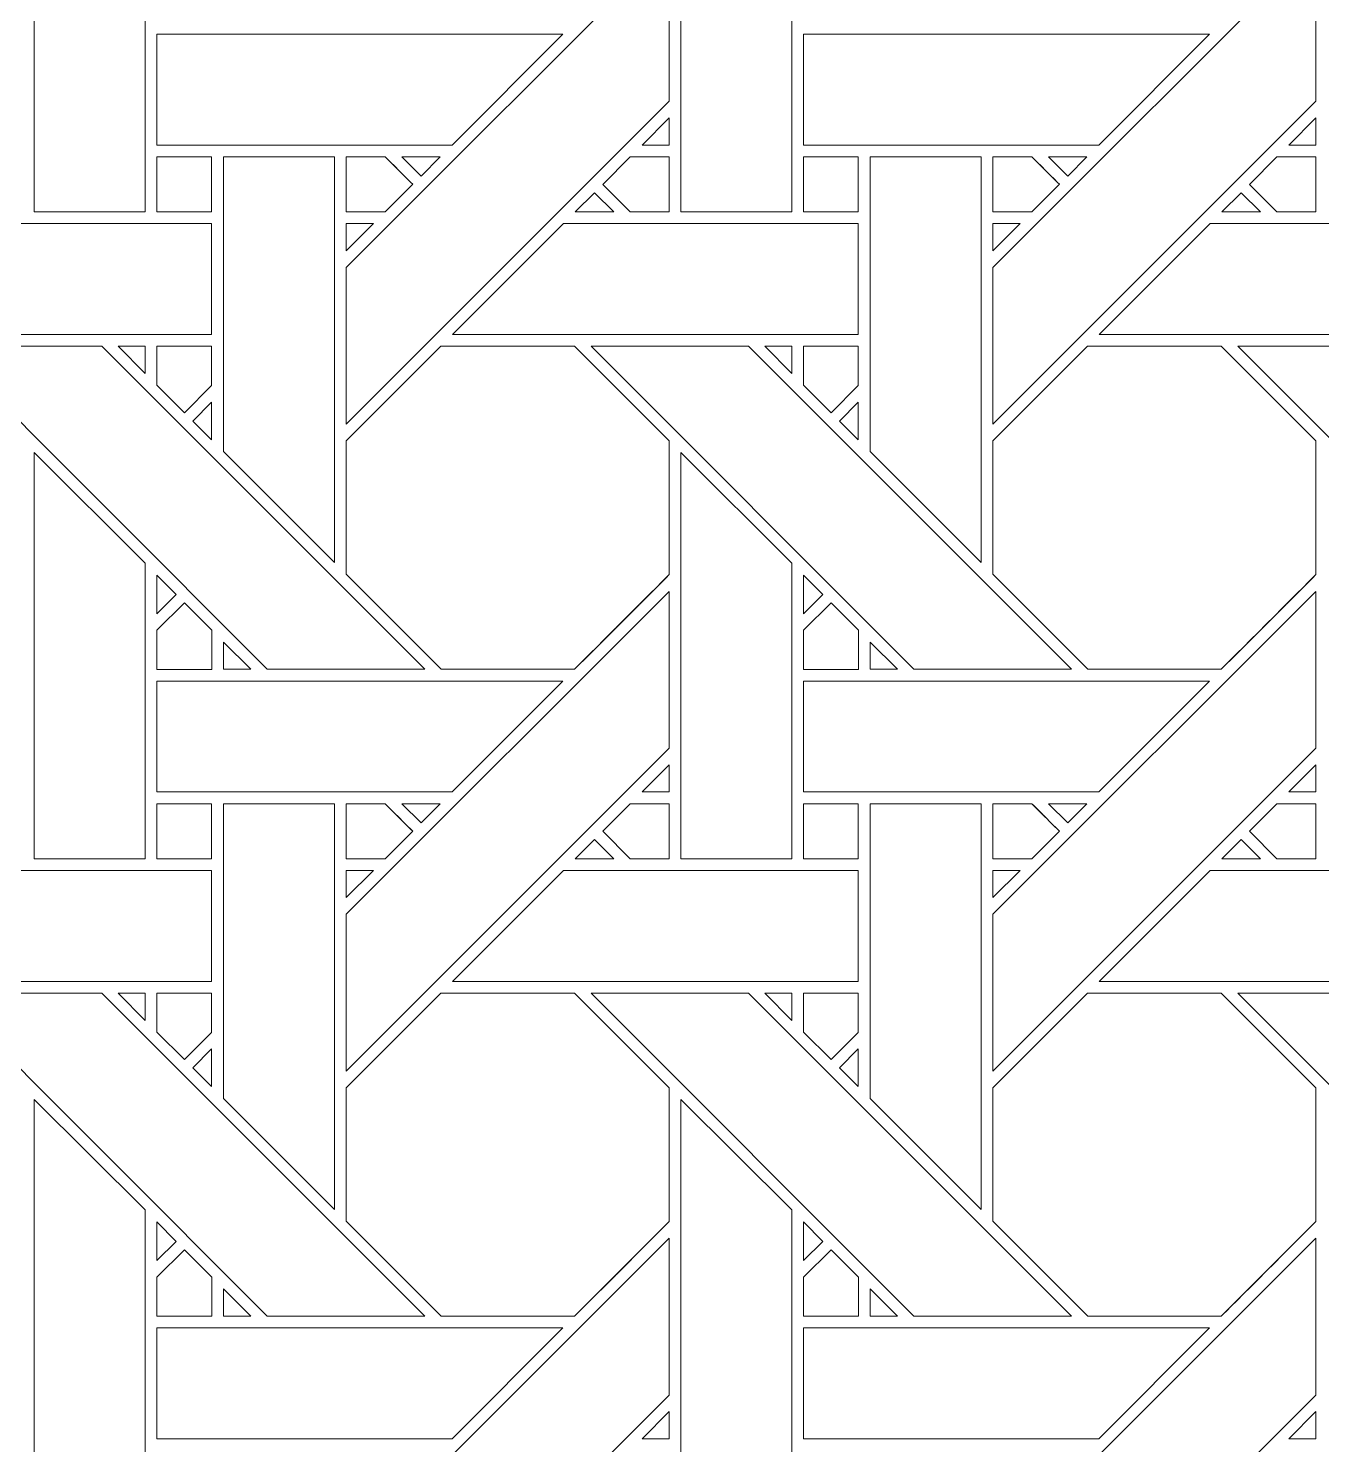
# Model space of a CAD drawing. Header units: inches. Extents: x 4.4 to 20.4, y 1.1 to 17.1.
# Drawn here: x 14.051 to 15.949, y 12.939 to 15.016 of the extents above; entities that cross this region are included whole.
import ezdxf

# ---------------------------------------------------------------- set-up
doc = ezdxf.new("R2010")
doc.units = ezdxf.units.IN
doc.header["$MEASUREMENT"] = 0
doc.layers.add('Design', color=7, linetype='Continuous', lineweight=0)

msp = doc.modelspace()

# ---------------------------------------------------------------- linework, layer by layer
at = {"layer": 'Design'}
for points, knots in [([(4.3829, 17.0948), (4.3829, 17.0948), (4.3829, 1.0948), (4.3829, 1.0948), (4.3829, 1.0948), (20.3829, 1.0948), (20.3829, 1.0948), (20.3829, 1.0948), (20.3829, 17.0948), (20.3829, 17.0948), (20.3829, 17.0948), (4.3829, 17.0948), (4.3829, 17.0948)], [0, 0, 0, 0, 1, 1, 1, 2, 2, 2, 3, 3, 3, 4, 4, 4, 4]), ([(19.3728, 16.2388), (19.3728, 16.2388), (5.2388, 16.2388), (5.2388, 16.2388), (5.2388, 16.2388), (5.2388, 1.9507), (5.2388, 1.9507), (5.2388, 1.9507), (19.5269, 1.9507), (19.5269, 1.9507), (19.5269, 1.9507), (19.5269, 16.2388), (19.5269, 16.2388), (19.5269, 16.2388), (19.3728, 16.2388), (19.3728, 16.2388)], [0, 0, 0, 0, 1, 1, 1, 2, 2, 2, 3, 3, 3, 4, 4, 4, 5, 5, 5, 5]), ([(14.0599, 14.7468), (14.0599, 14.7468), (14.0599, 15.3426), (14.0599, 15.3426), (14.0599, 15.3426), (14.2227, 15.1805), (14.2227, 15.1805), (14.2227, 15.1805), (14.2227, 14.7468), (14.2227, 14.7468), (14.2227, 14.7468), (14.0599, 14.7468), (14.0599, 14.7468)], [0, 0, 0, 0, 1, 1, 1, 2, 2, 2, 3, 3, 3, 4, 4, 4, 4]), ([(15.0087, 14.7468), (15.0087, 14.7468), (15.0087, 15.3426), (15.0087, 15.3426), (15.0087, 15.3426), (15.1714, 15.1805), (15.1714, 15.1805), (15.1714, 15.1805), (15.1714, 14.7468), (15.1714, 14.7468), (15.1714, 14.7468), (15.0087, 14.7468), (15.0087, 14.7468)], [0, 0, 0, 0, 1, 1, 1, 2, 2, 2, 3, 3, 3, 4, 4, 4, 4]), ([(14.9915, 14.909), (14.9915, 14.909), (14.5179, 14.4354), (14.5179, 14.4354), (14.5179, 14.4354), (14.5179, 14.6655), (14.5179, 14.6655), (14.5179, 14.6655), (14.9915, 15.1391), (14.9915, 15.1391), (14.9915, 15.1391), (14.9915, 14.909), (14.9915, 14.909)], [0, 0, 0, 0, 1, 1, 1, 2, 2, 2, 3, 3, 3, 4, 4, 4, 4]), ([(15.9403, 14.909), (15.9403, 14.909), (15.4666, 14.4354), (15.4666, 14.4354), (15.4666, 14.4354), (15.4666, 14.6655), (15.4666, 14.6655), (15.4666, 14.6655), (15.9403, 15.1391), (15.9403, 15.1391), (15.9403, 15.1391), (15.9403, 14.909), (15.9403, 14.909)], [0, 0, 0, 0, 1, 1, 1, 2, 2, 2, 3, 3, 3, 4, 4, 4, 4]), ([(14.8357, 15.0075), (14.8357, 15.0075), (14.673, 14.8448), (14.673, 14.8448), (14.673, 14.8448), (14.24, 14.8448), (14.24, 14.8448), (14.24, 14.8448), (14.24, 15.0075), (14.24, 15.0075), (14.24, 15.0075), (14.8357, 15.0075), (14.8357, 15.0075)], [0, 0, 0, 0, 1, 1, 1, 2, 2, 2, 3, 3, 3, 4, 4, 4, 4]), ([(15.7844, 15.0075), (15.7844, 15.0075), (15.6217, 14.8448), (15.6217, 14.8448), (15.6217, 14.8448), (15.1887, 14.8448), (15.1887, 14.8448), (15.1887, 14.8448), (15.1887, 15.0075), (15.1887, 15.0075), (15.1887, 15.0075), (15.7844, 15.0075), (15.7844, 15.0075)], [0, 0, 0, 0, 1, 1, 1, 2, 2, 2, 3, 3, 3, 4, 4, 4, 4]), ([(14.9517, 14.8449), (14.9517, 14.8449), (14.9915, 14.8846), (14.9915, 14.8846), (14.9915, 14.8846), (14.9915, 14.8449), (14.9915, 14.8449), (14.9915, 14.8449), (14.9517, 14.8449), (14.9517, 14.8449)], [0, 0, 0, 0, 1, 1, 1, 2, 2, 2, 3, 3, 3, 3]), ([(15.9005, 14.8449), (15.9005, 14.8449), (15.9403, 14.8846), (15.9403, 14.8846), (15.9403, 14.8846), (15.9403, 14.8449), (15.9403, 14.8449), (15.9403, 14.8449), (15.9005, 14.8449), (15.9005, 14.8449)], [0, 0, 0, 0, 1, 1, 1, 2, 2, 2, 3, 3, 3, 3]), ([(14.24, 14.8276), (14.24, 14.8276), (14.3203, 14.8276), (14.3203, 14.8276), (14.3203, 14.8276), (14.3203, 14.7468), (14.3203, 14.7468), (14.3203, 14.7468), (14.24, 14.7468), (14.24, 14.7468), (14.24, 14.7468), (14.24, 14.8276), (14.24, 14.8276)], [0, 0, 0, 0, 1, 1, 1, 2, 2, 2, 3, 3, 3, 4, 4, 4, 4]), ([(14.24, 14.7468), (14.24, 14.7468), (14.24, 14.8276), (14.24, 14.8276), (14.24, 14.8276), (14.3203, 14.8276), (14.3203, 14.8276), (14.3203, 14.8276), (14.3203, 14.7468), (14.3203, 14.7468), (14.3203, 14.7468), (14.24, 14.7468), (14.24, 14.7468)], [0, 0, 0, 0, 1, 1, 1, 2, 2, 2, 3, 3, 3, 4, 4, 4, 4]), ([(14.3378, 14.3954), (14.3378, 14.3954), (14.3378, 14.8276), (14.3378, 14.8276), (14.3378, 14.8276), (14.5007, 14.8276), (14.5007, 14.8276), (14.5007, 14.8276), (14.5007, 14.2324), (14.5007, 14.2324), (14.5007, 14.2324), (14.3378, 14.3954), (14.3378, 14.3954)], [0, 0, 0, 0, 1, 1, 1, 2, 2, 2, 3, 3, 3, 4, 4, 4, 4]), ([(14.5749, 14.8276), (14.5801, 14.8225), (14.6108, 14.7917), (14.6153, 14.7873), (14.6153, 14.7873), (14.5748, 14.7468), (14.5748, 14.7468), (14.5748, 14.7468), (14.5179, 14.7468), (14.5179, 14.7468), (14.5179, 14.7468), (14.5179, 14.8276), (14.5179, 14.8276), (14.5179, 14.8276), (14.5749, 14.8276), (14.5749, 14.8276)], [0, 0, 0, 0, 1, 1, 1, 2, 2, 2, 3, 3, 3, 4, 4, 4, 5, 5, 5, 5]), ([(14.6153, 14.7873), (14.6153, 14.7873), (14.5748, 14.7468), (14.5748, 14.7468), (14.5748, 14.7468), (14.5179, 14.7468), (14.5179, 14.7468), (14.5179, 14.7468), (14.5179, 14.8276), (14.5179, 14.8276), (14.5179, 14.8276), (14.5749, 14.8276), (14.5749, 14.8276), (14.5802, 14.8224), (14.6109, 14.7916), (14.6153, 14.7873)], [0, 0, 0, 0, 1, 1, 1, 2, 2, 2, 3, 3, 3, 4, 4, 4, 5, 5, 5, 5]), ([(14.5993, 14.8276), (14.5993, 14.8276), (14.6557, 14.8276), (14.6557, 14.8276), (14.6557, 14.8276), (14.6275, 14.7994), (14.6275, 14.7994), (14.6275, 14.7994), (14.5993, 14.8276), (14.5993, 14.8276)], [0, 0, 0, 0, 1, 1, 1, 2, 2, 2, 3, 3, 3, 3]), ([(14.9344, 14.7468), (14.9344, 14.7468), (14.8941, 14.7872), (14.8941, 14.7872), (14.8941, 14.7872), (14.9345, 14.8276), (14.9345, 14.8276), (14.9345, 14.8276), (14.9915, 14.8276), (14.9915, 14.8276), (14.9915, 14.8276), (14.9915, 14.7468), (14.9915, 14.7468), (14.9915, 14.7468), (14.9344, 14.7468), (14.9344, 14.7468)], [0, 0, 0, 0, 1, 1, 1, 2, 2, 2, 3, 3, 3, 4, 4, 4, 5, 5, 5, 5]), ([(14.9915, 14.7468), (14.9915, 14.7468), (14.9344, 14.7468), (14.9344, 14.7468), (14.9344, 14.7468), (14.8941, 14.7872), (14.8941, 14.7872), (14.8941, 14.7872), (14.9345, 14.8276), (14.9345, 14.8276), (14.9345, 14.8276), (14.9915, 14.8276), (14.9915, 14.8276), (14.9915, 14.8276), (14.9915, 14.7468), (14.9915, 14.7468)], [0, 0, 0, 0, 1, 1, 1, 2, 2, 2, 3, 3, 3, 4, 4, 4, 5, 5, 5, 5]), ([(15.1887, 14.8276), (15.1887, 14.8276), (15.269, 14.8276), (15.269, 14.8276), (15.269, 14.8276), (15.269, 14.7468), (15.269, 14.7468), (15.269, 14.7468), (15.1887, 14.7468), (15.1887, 14.7468), (15.1887, 14.7468), (15.1887, 14.8276), (15.1887, 14.8276)], [0, 0, 0, 0, 1, 1, 1, 2, 2, 2, 3, 3, 3, 4, 4, 4, 4]), ([(15.1887, 14.7468), (15.1887, 14.7468), (15.1887, 14.8276), (15.1887, 14.8276), (15.1887, 14.8276), (15.269, 14.8276), (15.269, 14.8276), (15.269, 14.8276), (15.269, 14.7468), (15.269, 14.7468), (15.269, 14.7468), (15.1887, 14.7468), (15.1887, 14.7468)], [0, 0, 0, 0, 1, 1, 1, 2, 2, 2, 3, 3, 3, 4, 4, 4, 4]), ([(15.2865, 14.3954), (15.2865, 14.3954), (15.2865, 14.8276), (15.2865, 14.8276), (15.2865, 14.8276), (15.4494, 14.8276), (15.4494, 14.8276), (15.4494, 14.8276), (15.4494, 14.2324), (15.4494, 14.2324), (15.4494, 14.2324), (15.2865, 14.3954), (15.2865, 14.3954)], [0, 0, 0, 0, 1, 1, 1, 2, 2, 2, 3, 3, 3, 4, 4, 4, 4]), ([(15.5237, 14.8276), (15.5288, 14.8225), (15.5596, 14.7917), (15.564, 14.7873), (15.564, 14.7873), (15.5236, 14.7468), (15.5236, 14.7468), (15.5236, 14.7468), (15.4666, 14.7468), (15.4666, 14.7468), (15.4666, 14.7468), (15.4666, 14.8276), (15.4666, 14.8276), (15.4666, 14.8276), (15.5237, 14.8276), (15.5237, 14.8276)], [0, 0, 0, 0, 1, 1, 1, 2, 2, 2, 3, 3, 3, 4, 4, 4, 5, 5, 5, 5]), ([(15.564, 14.7873), (15.564, 14.7873), (15.5236, 14.7468), (15.5236, 14.7468), (15.5236, 14.7468), (15.4666, 14.7468), (15.4666, 14.7468), (15.4666, 14.7468), (15.4666, 14.8276), (15.4666, 14.8276), (15.4666, 14.8276), (15.5237, 14.8276), (15.5237, 14.8276), (15.5289, 14.8224), (15.5597, 14.7916), (15.564, 14.7873)], [0, 0, 0, 0, 1, 1, 1, 2, 2, 2, 3, 3, 3, 4, 4, 4, 5, 5, 5, 5]), ([(15.548, 14.8276), (15.548, 14.8276), (15.6045, 14.8276), (15.6045, 14.8276), (15.6045, 14.8276), (15.5762, 14.7994), (15.5762, 14.7994), (15.5762, 14.7994), (15.548, 14.8276), (15.548, 14.8276)], [0, 0, 0, 0, 1, 1, 1, 2, 2, 2, 3, 3, 3, 3]), ([(15.8832, 14.7468), (15.8832, 14.7468), (15.8428, 14.7872), (15.8428, 14.7872), (15.8428, 14.7872), (15.8832, 14.8276), (15.8832, 14.8276), (15.8832, 14.8276), (15.9403, 14.8276), (15.9403, 14.8276), (15.9403, 14.8276), (15.9403, 14.7468), (15.9403, 14.7468), (15.9403, 14.7468), (15.8832, 14.7468), (15.8832, 14.7468)], [0, 0, 0, 0, 1, 1, 1, 2, 2, 2, 3, 3, 3, 4, 4, 4, 5, 5, 5, 5]), ([(15.9403, 14.7468), (15.9403, 14.7468), (15.8832, 14.7468), (15.8832, 14.7468), (15.8832, 14.7468), (15.8428, 14.7872), (15.8428, 14.7872), (15.8428, 14.7872), (15.8832, 14.8276), (15.8832, 14.8276), (15.8832, 14.8276), (15.9403, 14.8276), (15.9403, 14.8276), (15.9403, 14.8276), (15.9403, 14.7468), (15.9403, 14.7468)], [0, 0, 0, 0, 1, 1, 1, 2, 2, 2, 3, 3, 3, 4, 4, 4, 5, 5, 5, 5]), ([(14.8537, 14.7468), (14.8537, 14.7468), (14.8819, 14.775), (14.8819, 14.775), (14.8819, 14.775), (14.9102, 14.7468), (14.9102, 14.7468), (14.9102, 14.7468), (14.8537, 14.7468), (14.8537, 14.7468)], [0, 0, 0, 0, 1, 1, 1, 2, 2, 2, 3, 3, 3, 3]), ([(15.8024, 14.7468), (15.8024, 14.7468), (15.8307, 14.775), (15.8307, 14.775), (15.8307, 14.775), (15.8589, 14.7468), (15.8589, 14.7468), (15.8589, 14.7468), (15.8024, 14.7468), (15.8024, 14.7468)], [0, 0, 0, 0, 1, 1, 1, 2, 2, 2, 3, 3, 3, 3]), ([(14.3203, 14.7296), (14.3203, 14.7296), (14.3203, 14.5668), (14.3203, 14.5668), (14.3203, 14.5668), (13.725, 14.5668), (13.725, 14.5668), (13.725, 14.5668), (13.8878, 14.7296), (13.8878, 14.7296), (13.8878, 14.7296), (14.3203, 14.7296), (14.3203, 14.7296)], [0, 0, 0, 0, 1, 1, 1, 2, 2, 2, 3, 3, 3, 4, 4, 4, 4]), ([(14.5577, 14.7296), (14.5577, 14.7296), (14.5179, 14.6898), (14.5179, 14.6898), (14.5179, 14.6898), (14.5179, 14.7296), (14.5179, 14.7296), (14.5179, 14.7296), (14.5577, 14.7296), (14.5577, 14.7296)], [0, 0, 0, 0, 1, 1, 1, 2, 2, 2, 3, 3, 3, 3]), ([(15.269, 14.7296), (15.269, 14.7296), (15.269, 14.5668), (15.269, 14.5668), (15.269, 14.5668), (14.6737, 14.5668), (14.6737, 14.5668), (14.6737, 14.5668), (14.8365, 14.7296), (14.8365, 14.7296), (14.8365, 14.7296), (15.269, 14.7296), (15.269, 14.7296)], [0, 0, 0, 0, 1, 1, 1, 2, 2, 2, 3, 3, 3, 4, 4, 4, 4]), ([(15.5064, 14.7296), (15.5064, 14.7296), (15.4666, 14.6898), (15.4666, 14.6898), (15.4666, 14.6898), (15.4666, 14.7296), (15.4666, 14.7296), (15.4666, 14.7296), (15.5064, 14.7296), (15.5064, 14.7296)], [0, 0, 0, 0, 1, 1, 1, 2, 2, 2, 3, 3, 3, 3]), ([(16.2177, 14.7296), (16.2177, 14.7296), (16.2177, 14.5668), (16.2177, 14.5668), (16.2177, 14.5668), (15.6224, 14.5668), (15.6224, 14.5668), (15.6224, 14.5668), (15.7853, 14.7296), (15.7853, 14.7296), (15.7853, 14.7296), (16.2177, 14.7296), (16.2177, 14.7296)], [0, 0, 0, 0, 1, 1, 1, 2, 2, 2, 3, 3, 3, 4, 4, 4, 4]), ([(14.6329, 14.076), (14.6329, 14.076), (14.4018, 14.076), (14.4018, 14.076), (14.4018, 14.076), (13.9283, 14.5497), (13.9283, 14.5497), (13.9283, 14.5497), (14.1592, 14.5497), (14.1592, 14.5497), (14.1592, 14.5497), (14.6329, 14.076), (14.6329, 14.076)], [0, 0, 0, 0, 1, 1, 1, 2, 2, 2, 3, 3, 3, 4, 4, 4, 4]), ([(14.1833, 14.5497), (14.1833, 14.5497), (14.2228, 14.5497), (14.2228, 14.5497), (14.2228, 14.5497), (14.2228, 14.5099), (14.2228, 14.5099), (14.2228, 14.5099), (14.1833, 14.5497), (14.1833, 14.5497)], [0, 0, 0, 0, 1, 1, 1, 2, 2, 2, 3, 3, 3, 3]), ([(14.3203, 14.5497), (14.3203, 14.5497), (14.3203, 14.4921), (14.3203, 14.4921), (14.3203, 14.4921), (14.2803, 14.4522), (14.2803, 14.4522), (14.2803, 14.4522), (14.24, 14.4925), (14.24, 14.4925), (14.24, 14.4925), (14.24, 14.5497), (14.24, 14.5497), (14.24, 14.5497), (14.3203, 14.5497), (14.3203, 14.5497)], [0, 0, 0, 0, 1, 1, 1, 2, 2, 2, 3, 3, 3, 4, 4, 4, 5, 5, 5, 5]), ([(14.2803, 14.4522), (14.2803, 14.4522), (14.24, 14.4925), (14.24, 14.4925), (14.24, 14.4925), (14.24, 14.5497), (14.24, 14.5497), (14.24, 14.5497), (14.3203, 14.5497), (14.3203, 14.5497), (14.3203, 14.5497), (14.3203, 14.4921), (14.3203, 14.4921), (14.3203, 14.4921), (14.2803, 14.4522), (14.2803, 14.4522)], [0, 0, 0, 0, 1, 1, 1, 2, 2, 2, 3, 3, 3, 4, 4, 4, 5, 5, 5, 5]), ([(14.6566, 14.5497), (14.6566, 14.5497), (14.8528, 14.5497), (14.8528, 14.5497), (14.8528, 14.5497), (14.9915, 14.411), (14.9915, 14.411), (14.9915, 14.411), (14.9915, 14.2148), (14.9915, 14.2148), (14.9737, 14.1969), (14.8618, 14.0851), (14.8528, 14.0761), (14.8528, 14.0761), (14.6571, 14.0761), (14.6571, 14.0761), (14.6571, 14.0761), (14.5179, 14.2153), (14.5179, 14.2153), (14.5179, 14.2153), (14.5179, 14.411), (14.5179, 14.411), (14.5179, 14.411), (14.6566, 14.5497), (14.6566, 14.5497)], [0, 0, 0, 0, 1, 1, 1, 2, 2, 2, 3, 3, 3, 4, 4, 4, 5, 5, 5, 6, 6, 6, 7, 7, 7, 8, 8, 8, 8]), ([(14.9915, 14.411), (14.9915, 14.411), (14.9915, 14.2148), (14.9915, 14.2148), (14.9734, 14.1965), (14.8615, 14.0848), (14.8528, 14.0761), (14.8528, 14.0761), (14.6571, 14.0761), (14.6571, 14.0761), (14.6571, 14.0761), (14.5179, 14.2153), (14.5179, 14.2153), (14.5179, 14.2153), (14.5179, 14.411), (14.5179, 14.411), (14.5179, 14.411), (14.6566, 14.5497), (14.6566, 14.5497), (14.6566, 14.5497), (14.8528, 14.5497), (14.8528, 14.5497), (14.8528, 14.5497), (14.9915, 14.411), (14.9915, 14.411)], [0, 0, 0, 0, 1, 1, 1, 2, 2, 2, 3, 3, 3, 4, 4, 4, 5, 5, 5, 6, 6, 6, 7, 7, 7, 8, 8, 8, 8]), ([(15.5816, 14.076), (15.5816, 14.076), (15.3506, 14.076), (15.3506, 14.076), (15.3506, 14.076), (14.877, 14.5497), (14.877, 14.5497), (14.877, 14.5497), (15.1079, 14.5497), (15.1079, 14.5497), (15.1079, 14.5497), (15.5816, 14.076), (15.5816, 14.076)], [0, 0, 0, 0, 1, 1, 1, 2, 2, 2, 3, 3, 3, 4, 4, 4, 4]), ([(15.1321, 14.5497), (15.1321, 14.5497), (15.1715, 14.5497), (15.1715, 14.5497), (15.1715, 14.5497), (15.1715, 14.5099), (15.1715, 14.5099), (15.1715, 14.5099), (15.1321, 14.5497), (15.1321, 14.5497)], [0, 0, 0, 0, 1, 1, 1, 2, 2, 2, 3, 3, 3, 3]), ([(15.269, 14.5497), (15.269, 14.5497), (15.269, 14.4921), (15.269, 14.4921), (15.269, 14.4921), (15.2291, 14.4522), (15.2291, 14.4522), (15.2291, 14.4522), (15.1887, 14.4925), (15.1887, 14.4925), (15.1887, 14.4925), (15.1887, 14.5497), (15.1887, 14.5497), (15.1887, 14.5497), (15.269, 14.5497), (15.269, 14.5497)], [0, 0, 0, 0, 1, 1, 1, 2, 2, 2, 3, 3, 3, 4, 4, 4, 5, 5, 5, 5]), ([(15.2291, 14.4522), (15.2291, 14.4522), (15.1887, 14.4925), (15.1887, 14.4925), (15.1887, 14.4925), (15.1887, 14.5497), (15.1887, 14.5497), (15.1887, 14.5497), (15.269, 14.5497), (15.269, 14.5497), (15.269, 14.5497), (15.269, 14.4921), (15.269, 14.4921), (15.269, 14.4921), (15.2291, 14.4522), (15.2291, 14.4522)], [0, 0, 0, 0, 1, 1, 1, 2, 2, 2, 3, 3, 3, 4, 4, 4, 5, 5, 5, 5]), ([(15.6053, 14.5497), (15.6053, 14.5497), (15.8015, 14.5497), (15.8015, 14.5497), (15.8015, 14.5497), (15.9403, 14.411), (15.9403, 14.411), (15.9403, 14.411), (15.9403, 14.2148), (15.9403, 14.2148), (15.9225, 14.1969), (15.8105, 14.0851), (15.8016, 14.0761), (15.8016, 14.0761), (15.6058, 14.0761), (15.6058, 14.0761), (15.6058, 14.0761), (15.4666, 14.2153), (15.4666, 14.2153), (15.4666, 14.2153), (15.4666, 14.411), (15.4666, 14.411), (15.4666, 14.411), (15.6053, 14.5497), (15.6053, 14.5497)], [0, 0, 0, 0, 1, 1, 1, 2, 2, 2, 3, 3, 3, 4, 4, 4, 5, 5, 5, 6, 6, 6, 7, 7, 7, 8, 8, 8, 8]), ([(15.9403, 14.411), (15.9403, 14.411), (15.9403, 14.2148), (15.9403, 14.2148), (15.922, 14.1964), (15.8102, 14.0848), (15.8016, 14.0761), (15.8016, 14.0761), (15.6058, 14.0761), (15.6058, 14.0761), (15.6058, 14.0761), (15.4666, 14.2153), (15.4666, 14.2153), (15.4666, 14.2153), (15.4666, 14.411), (15.4666, 14.411), (15.4666, 14.411), (15.6053, 14.5497), (15.6053, 14.5497), (15.6053, 14.5497), (15.8015, 14.5497), (15.8015, 14.5497), (15.8015, 14.5497), (15.9403, 14.411), (15.9403, 14.411)], [0, 0, 0, 0, 1, 1, 1, 2, 2, 2, 3, 3, 3, 4, 4, 4, 5, 5, 5, 6, 6, 6, 7, 7, 7, 8, 8, 8, 8]), ([(16.5303, 14.076), (16.5303, 14.076), (16.2993, 14.076), (16.2993, 14.076), (16.2993, 14.076), (15.8257, 14.5497), (15.8257, 14.5497), (15.8257, 14.5497), (16.0567, 14.5497), (16.0567, 14.5497), (16.0567, 14.5497), (16.5303, 14.076), (16.5303, 14.076)], [0, 0, 0, 0, 1, 1, 1, 2, 2, 2, 3, 3, 3, 4, 4, 4, 4]), ([(14.3203, 14.4679), (14.3203, 14.4679), (14.3203, 14.4127), (14.3203, 14.4127), (14.3203, 14.4127), (14.2925, 14.4401), (14.2925, 14.4401), (14.2925, 14.4401), (14.3203, 14.4679), (14.3203, 14.4679)], [0, 0, 0, 0, 1, 1, 1, 2, 2, 2, 3, 3, 3, 3]), ([(15.269, 14.4679), (15.269, 14.4679), (15.269, 14.4127), (15.269, 14.4127), (15.269, 14.4127), (15.2412, 14.4401), (15.2412, 14.4401), (15.2412, 14.4401), (15.269, 14.4679), (15.269, 14.4679)], [0, 0, 0, 0, 1, 1, 1, 2, 2, 2, 3, 3, 3, 3]), ([(14.0599, 13.798), (14.0599, 13.798), (14.0599, 14.3939), (14.0599, 14.3939), (14.0599, 14.3939), (14.2227, 14.2317), (14.2227, 14.2317), (14.2227, 14.2317), (14.2227, 13.798), (14.2227, 13.798), (14.2227, 13.798), (14.0599, 13.798), (14.0599, 13.798)], [0, 0, 0, 0, 1, 1, 1, 2, 2, 2, 3, 3, 3, 4, 4, 4, 4]), ([(15.0087, 13.798), (15.0087, 13.798), (15.0087, 14.3939), (15.0087, 14.3939), (15.0087, 14.3939), (15.1714, 14.2317), (15.1714, 14.2317), (15.1714, 14.2317), (15.1714, 13.798), (15.1714, 13.798), (15.1714, 13.798), (15.0087, 13.798), (15.0087, 13.798)], [0, 0, 0, 0, 1, 1, 1, 2, 2, 2, 3, 3, 3, 4, 4, 4, 4]), ([(14.24, 14.1575), (14.24, 14.1575), (14.24, 14.2142), (14.24, 14.2142), (14.24, 14.2142), (14.2682, 14.1857), (14.2682, 14.1857), (14.2682, 14.1857), (14.24, 14.1575), (14.24, 14.1575)], [0, 0, 0, 0, 1, 1, 1, 2, 2, 2, 3, 3, 3, 3]), ([(15.1887, 14.1575), (15.1887, 14.1575), (15.1887, 14.2142), (15.1887, 14.2142), (15.1887, 14.2142), (15.2169, 14.1857), (15.2169, 14.1857), (15.2169, 14.1857), (15.1887, 14.1575), (15.1887, 14.1575)], [0, 0, 0, 0, 1, 1, 1, 2, 2, 2, 3, 3, 3, 3]), ([(14.9915, 13.9603), (14.9915, 13.9603), (14.5179, 13.4866), (14.5179, 13.4866), (14.5179, 13.4866), (14.5179, 13.7167), (14.5179, 13.7167), (14.5179, 13.7167), (14.9915, 14.1903), (14.9915, 14.1903), (14.9915, 14.1903), (14.9915, 13.9603), (14.9915, 13.9603)], [0, 0, 0, 0, 1, 1, 1, 2, 2, 2, 3, 3, 3, 4, 4, 4, 4]), ([(15.9403, 13.9603), (15.9403, 13.9603), (15.4666, 13.4866), (15.4666, 13.4866), (15.4666, 13.4866), (15.4666, 13.7167), (15.4666, 13.7167), (15.4666, 13.7167), (15.9403, 14.1903), (15.9403, 14.1903), (15.9403, 14.1903), (15.9403, 13.9603), (15.9403, 13.9603)], [0, 0, 0, 0, 1, 1, 1, 2, 2, 2, 3, 3, 3, 4, 4, 4, 4]), ([(14.24, 14.0759), (14.24, 14.0759), (14.24, 14.1332), (14.24, 14.1332), (14.24, 14.1332), (14.2803, 14.1735), (14.2803, 14.1735), (14.2803, 14.1735), (14.3207, 14.1332), (14.3207, 14.1332), (14.3207, 14.1332), (14.3207, 14.0759), (14.3207, 14.0759), (14.3207, 14.0759), (14.24, 14.0759), (14.24, 14.0759)], [0, 0, 0, 0, 1, 1, 1, 2, 2, 2, 3, 3, 3, 4, 4, 4, 5, 5, 5, 5]), ([(14.2803, 14.1735), (14.2803, 14.1735), (14.3207, 14.1332), (14.3207, 14.1332), (14.3207, 14.1332), (14.3207, 14.0759), (14.3207, 14.0759), (14.3207, 14.0759), (14.24, 14.0759), (14.24, 14.0759), (14.24, 14.0759), (14.24, 14.1332), (14.24, 14.1332), (14.24, 14.1332), (14.2803, 14.1735), (14.2803, 14.1735)], [0, 0, 0, 0, 1, 1, 1, 2, 2, 2, 3, 3, 3, 4, 4, 4, 5, 5, 5, 5]), ([(15.1887, 14.0759), (15.1887, 14.0759), (15.1887, 14.1332), (15.1887, 14.1332), (15.1887, 14.1332), (15.2291, 14.1735), (15.2291, 14.1735), (15.2291, 14.1735), (15.2694, 14.1332), (15.2694, 14.1332), (15.2694, 14.1332), (15.2694, 14.0759), (15.2694, 14.0759), (15.2694, 14.0759), (15.1887, 14.0759), (15.1887, 14.0759)], [0, 0, 0, 0, 1, 1, 1, 2, 2, 2, 3, 3, 3, 4, 4, 4, 5, 5, 5, 5]), ([(15.2291, 14.1735), (15.2291, 14.1735), (15.2694, 14.1332), (15.2694, 14.1332), (15.2694, 14.1332), (15.2694, 14.0759), (15.2694, 14.0759), (15.2694, 14.0759), (15.1887, 14.0759), (15.1887, 14.0759), (15.1887, 14.0759), (15.1887, 14.1332), (15.1887, 14.1332), (15.1887, 14.1332), (15.2291, 14.1735), (15.2291, 14.1735)], [0, 0, 0, 0, 1, 1, 1, 2, 2, 2, 3, 3, 3, 4, 4, 4, 5, 5, 5, 5]), ([(14.3379, 14.076), (14.3379, 14.076), (14.3379, 14.1158), (14.3379, 14.1158), (14.3379, 14.1158), (14.3776, 14.076), (14.3776, 14.076), (14.3776, 14.076), (14.3379, 14.076), (14.3379, 14.076)], [0, 0, 0, 0, 1, 1, 1, 2, 2, 2, 3, 3, 3, 3]), ([(15.2866, 14.076), (15.2866, 14.076), (15.2866, 14.1158), (15.2866, 14.1158), (15.2866, 14.1158), (15.3264, 14.076), (15.3264, 14.076), (15.3264, 14.076), (15.2866, 14.076), (15.2866, 14.076)], [0, 0, 0, 0, 1, 1, 1, 2, 2, 2, 3, 3, 3, 3]), ([(14.8357, 14.0588), (14.8357, 14.0588), (14.673, 13.8961), (14.673, 13.8961), (14.673, 13.8961), (14.24, 13.8961), (14.24, 13.8961), (14.24, 13.8961), (14.24, 14.0588), (14.24, 14.0588), (14.24, 14.0588), (14.8357, 14.0588), (14.8357, 14.0588)], [0, 0, 0, 0, 1, 1, 1, 2, 2, 2, 3, 3, 3, 4, 4, 4, 4]), ([(15.7844, 14.0588), (15.7844, 14.0588), (15.6217, 13.8961), (15.6217, 13.8961), (15.6217, 13.8961), (15.1887, 13.8961), (15.1887, 13.8961), (15.1887, 13.8961), (15.1887, 14.0588), (15.1887, 14.0588), (15.1887, 14.0588), (15.7844, 14.0588), (15.7844, 14.0588)], [0, 0, 0, 0, 1, 1, 1, 2, 2, 2, 3, 3, 3, 4, 4, 4, 4]), ([(14.9517, 13.8961), (14.9517, 13.8961), (14.9915, 13.9359), (14.9915, 13.9359), (14.9915, 13.9359), (14.9915, 13.8961), (14.9915, 13.8961), (14.9915, 13.8961), (14.9517, 13.8961), (14.9517, 13.8961)], [0, 0, 0, 0, 1, 1, 1, 2, 2, 2, 3, 3, 3, 3]), ([(15.9005, 13.8961), (15.9005, 13.8961), (15.9403, 13.9359), (15.9403, 13.9359), (15.9403, 13.9359), (15.9403, 13.8961), (15.9403, 13.8961), (15.9403, 13.8961), (15.9005, 13.8961), (15.9005, 13.8961)], [0, 0, 0, 0, 1, 1, 1, 2, 2, 2, 3, 3, 3, 3]), ([(14.24, 13.8789), (14.24, 13.8789), (14.3203, 13.8789), (14.3203, 13.8789), (14.3203, 13.8789), (14.3203, 13.7981), (14.3203, 13.7981), (14.3203, 13.7981), (14.24, 13.7981), (14.24, 13.7981), (14.24, 13.7981), (14.24, 13.8789), (14.24, 13.8789)], [0, 0, 0, 0, 1, 1, 1, 2, 2, 2, 3, 3, 3, 4, 4, 4, 4]), ([(14.24, 13.7981), (14.24, 13.7981), (14.24, 13.8789), (14.24, 13.8789), (14.24, 13.8789), (14.3203, 13.8789), (14.3203, 13.8789), (14.3203, 13.8789), (14.3203, 13.7981), (14.3203, 13.7981), (14.3203, 13.7981), (14.24, 13.7981), (14.24, 13.7981)], [0, 0, 0, 0, 1, 1, 1, 2, 2, 2, 3, 3, 3, 4, 4, 4, 4]), ([(14.3378, 13.4466), (14.3378, 13.4466), (14.3378, 13.8788), (14.3378, 13.8788), (14.3378, 13.8788), (14.5007, 13.8788), (14.5007, 13.8788), (14.5007, 13.8788), (14.5007, 13.2837), (14.5007, 13.2837), (14.5007, 13.2837), (14.3378, 13.4466), (14.3378, 13.4466)], [0, 0, 0, 0, 1, 1, 1, 2, 2, 2, 3, 3, 3, 4, 4, 4, 4]), ([(14.5749, 13.8789), (14.5801, 13.8738), (14.6108, 13.8429), (14.6153, 13.8385), (14.6153, 13.8385), (14.5748, 13.7981), (14.5748, 13.7981), (14.5748, 13.7981), (14.5179, 13.7981), (14.5179, 13.7981), (14.5179, 13.7981), (14.5179, 13.8789), (14.5179, 13.8789), (14.5179, 13.8789), (14.5749, 13.8789), (14.5749, 13.8789)], [0, 0, 0, 0, 1, 1, 1, 2, 2, 2, 3, 3, 3, 4, 4, 4, 5, 5, 5, 5]), ([(14.6153, 13.8385), (14.6153, 13.8385), (14.5748, 13.7981), (14.5748, 13.7981), (14.5748, 13.7981), (14.5179, 13.7981), (14.5179, 13.7981), (14.5179, 13.7981), (14.5179, 13.8789), (14.5179, 13.8789), (14.5179, 13.8789), (14.5749, 13.8789), (14.5749, 13.8789), (14.5801, 13.8737), (14.6109, 13.8428), (14.6153, 13.8385)], [0, 0, 0, 0, 1, 1, 1, 2, 2, 2, 3, 3, 3, 4, 4, 4, 5, 5, 5, 5]), ([(14.5993, 13.8788), (14.5993, 13.8788), (14.6558, 13.8788), (14.6558, 13.8788), (14.6558, 13.8788), (14.6275, 13.8506), (14.6275, 13.8506), (14.6275, 13.8506), (14.5993, 13.8788), (14.5993, 13.8788)], [0, 0, 0, 0, 1, 1, 1, 2, 2, 2, 3, 3, 3, 3]), ([(14.9344, 13.7981), (14.9344, 13.7981), (14.8941, 13.8385), (14.8941, 13.8385), (14.8941, 13.8385), (14.9345, 13.8789), (14.9345, 13.8789), (14.9345, 13.8789), (14.9915, 13.8789), (14.9915, 13.8789), (14.9915, 13.8789), (14.9915, 13.7981), (14.9915, 13.7981), (14.9915, 13.7981), (14.9344, 13.7981), (14.9344, 13.7981)], [0, 0, 0, 0, 1, 1, 1, 2, 2, 2, 3, 3, 3, 4, 4, 4, 5, 5, 5, 5]), ([(14.9915, 13.7981), (14.9915, 13.7981), (14.9344, 13.7981), (14.9344, 13.7981), (14.9344, 13.7981), (14.8941, 13.8385), (14.8941, 13.8385), (14.8941, 13.8385), (14.9345, 13.8789), (14.9345, 13.8789), (14.9345, 13.8789), (14.9915, 13.8789), (14.9915, 13.8789), (14.9915, 13.8789), (14.9915, 13.7981), (14.9915, 13.7981)], [0, 0, 0, 0, 1, 1, 1, 2, 2, 2, 3, 3, 3, 4, 4, 4, 5, 5, 5, 5]), ([(15.1887, 13.8789), (15.1887, 13.8789), (15.269, 13.8789), (15.269, 13.8789), (15.269, 13.8789), (15.269, 13.7981), (15.269, 13.7981), (15.269, 13.7981), (15.1887, 13.7981), (15.1887, 13.7981), (15.1887, 13.7981), (15.1887, 13.8789), (15.1887, 13.8789)], [0, 0, 0, 0, 1, 1, 1, 2, 2, 2, 3, 3, 3, 4, 4, 4, 4]), ([(15.1887, 13.7981), (15.1887, 13.7981), (15.1887, 13.8789), (15.1887, 13.8789), (15.1887, 13.8789), (15.269, 13.8789), (15.269, 13.8789), (15.269, 13.8789), (15.269, 13.7981), (15.269, 13.7981), (15.269, 13.7981), (15.1887, 13.7981), (15.1887, 13.7981)], [0, 0, 0, 0, 1, 1, 1, 2, 2, 2, 3, 3, 3, 4, 4, 4, 4]), ([(15.2865, 13.4466), (15.2865, 13.4466), (15.2865, 13.8788), (15.2865, 13.8788), (15.2865, 13.8788), (15.4494, 13.8788), (15.4494, 13.8788), (15.4494, 13.8788), (15.4494, 13.2837), (15.4494, 13.2837), (15.4494, 13.2837), (15.2865, 13.4466), (15.2865, 13.4466)], [0, 0, 0, 0, 1, 1, 1, 2, 2, 2, 3, 3, 3, 4, 4, 4, 4]), ([(15.5237, 13.8789), (15.5288, 13.8738), (15.5596, 13.8429), (15.564, 13.8385), (15.564, 13.8385), (15.5236, 13.7981), (15.5236, 13.7981), (15.5236, 13.7981), (15.4666, 13.7981), (15.4666, 13.7981), (15.4666, 13.7981), (15.4666, 13.8789), (15.4666, 13.8789), (15.4666, 13.8789), (15.5237, 13.8789), (15.5237, 13.8789)], [0, 0, 0, 0, 1, 1, 1, 2, 2, 2, 3, 3, 3, 4, 4, 4, 5, 5, 5, 5]), ([(15.5496, 13.8528), (15.5496, 13.8528), (15.564, 13.8385), (15.564, 13.8385), (15.564, 13.8385), (15.5236, 13.7981), (15.5236, 13.7981), (15.5236, 13.7981), (15.4666, 13.7981), (15.4666, 13.7981), (15.4666, 13.7981), (15.4666, 13.8789), (15.4666, 13.8789), (15.4666, 13.8789), (15.5237, 13.8789), (15.5237, 13.8789), (15.5293, 13.8733), (15.5399, 13.8626), (15.5496, 13.8528)], [0, 0, 0, 0, 1, 1, 1, 2, 2, 2, 3, 3, 3, 4, 4, 4, 5, 5, 5, 6, 6, 6, 6]), ([(15.548, 13.8788), (15.548, 13.8788), (15.6045, 13.8788), (15.6045, 13.8788), (15.6045, 13.8788), (15.5762, 13.8506), (15.5762, 13.8506), (15.5762, 13.8506), (15.548, 13.8788), (15.548, 13.8788)], [0, 0, 0, 0, 1, 1, 1, 2, 2, 2, 3, 3, 3, 3]), ([(15.8832, 13.7981), (15.8832, 13.7981), (15.8428, 13.8385), (15.8428, 13.8385), (15.8428, 13.8385), (15.8832, 13.8789), (15.8832, 13.8789), (15.8832, 13.8789), (15.9403, 13.8789), (15.9403, 13.8789), (15.9403, 13.8789), (15.9403, 13.7981), (15.9403, 13.7981), (15.9403, 13.7981), (15.8832, 13.7981), (15.8832, 13.7981)], [0, 0, 0, 0, 1, 1, 1, 2, 2, 2, 3, 3, 3, 4, 4, 4, 5, 5, 5, 5]), ([(15.9403, 13.7981), (15.9403, 13.7981), (15.8832, 13.7981), (15.8832, 13.7981), (15.8832, 13.7981), (15.8428, 13.8385), (15.8428, 13.8385), (15.8428, 13.8385), (15.8832, 13.8789), (15.8832, 13.8789), (15.8832, 13.8789), (15.9403, 13.8789), (15.9403, 13.8789), (15.9403, 13.8789), (15.9403, 13.7981), (15.9403, 13.7981)], [0, 0, 0, 0, 1, 1, 1, 2, 2, 2, 3, 3, 3, 4, 4, 4, 5, 5, 5, 5]), ([(14.8537, 13.798), (14.8537, 13.798), (14.8819, 13.8263), (14.8819, 13.8263), (14.8819, 13.8263), (14.9102, 13.798), (14.9102, 13.798), (14.9102, 13.798), (14.8537, 13.798), (14.8537, 13.798)], [0, 0, 0, 0, 1, 1, 1, 2, 2, 2, 3, 3, 3, 3]), ([(15.8024, 13.798), (15.8024, 13.798), (15.8307, 13.8263), (15.8307, 13.8263), (15.8307, 13.8263), (15.8589, 13.798), (15.8589, 13.798), (15.8589, 13.798), (15.8024, 13.798), (15.8024, 13.798)], [0, 0, 0, 0, 1, 1, 1, 2, 2, 2, 3, 3, 3, 3]), ([(14.3203, 13.7809), (14.3203, 13.7809), (14.3203, 13.6181), (14.3203, 13.6181), (14.3203, 13.6181), (13.725, 13.6181), (13.725, 13.6181), (13.725, 13.6181), (13.8878, 13.7809), (13.8878, 13.7809), (13.8878, 13.7809), (14.3203, 13.7809), (14.3203, 13.7809)], [0, 0, 0, 0, 1, 1, 1, 2, 2, 2, 3, 3, 3, 4, 4, 4, 4]), ([(14.5577, 13.7809), (14.5577, 13.7809), (14.5179, 13.7411), (14.5179, 13.7411), (14.5179, 13.7411), (14.5179, 13.7809), (14.5179, 13.7809), (14.5179, 13.7809), (14.5577, 13.7809), (14.5577, 13.7809)], [0, 0, 0, 0, 1, 1, 1, 2, 2, 2, 3, 3, 3, 3]), ([(15.269, 13.7809), (15.269, 13.7809), (15.269, 13.6181), (15.269, 13.6181), (15.269, 13.6181), (14.6737, 13.6181), (14.6737, 13.6181), (14.6737, 13.6181), (14.8365, 13.7809), (14.8365, 13.7809), (14.8365, 13.7809), (15.269, 13.7809), (15.269, 13.7809)], [0, 0, 0, 0, 1, 1, 1, 2, 2, 2, 3, 3, 3, 4, 4, 4, 4]), ([(15.5064, 13.7809), (15.5064, 13.7809), (15.4666, 13.7411), (15.4666, 13.7411), (15.4666, 13.7411), (15.4666, 13.7809), (15.4666, 13.7809), (15.4666, 13.7809), (15.5064, 13.7809), (15.5064, 13.7809)], [0, 0, 0, 0, 1, 1, 1, 2, 2, 2, 3, 3, 3, 3]), ([(16.2177, 13.7809), (16.2177, 13.7809), (16.2177, 13.6181), (16.2177, 13.6181), (16.2177, 13.6181), (15.6224, 13.6181), (15.6224, 13.6181), (15.6224, 13.6181), (15.7853, 13.7809), (15.7853, 13.7809), (15.7853, 13.7809), (16.2177, 13.7809), (16.2177, 13.7809)], [0, 0, 0, 0, 1, 1, 1, 2, 2, 2, 3, 3, 3, 4, 4, 4, 4]), ([(14.6329, 13.1273), (14.6329, 13.1273), (14.4018, 13.1273), (14.4018, 13.1273), (14.4018, 13.1273), (13.9283, 13.601), (13.9283, 13.601), (13.9283, 13.601), (14.1592, 13.601), (14.1592, 13.601), (14.1592, 13.601), (14.6329, 13.1273), (14.6329, 13.1273)], [0, 0, 0, 0, 1, 1, 1, 2, 2, 2, 3, 3, 3, 4, 4, 4, 4]), ([(14.1833, 13.601), (14.1833, 13.601), (14.2228, 13.601), (14.2228, 13.601), (14.2228, 13.601), (14.2228, 13.5611), (14.2228, 13.5611), (14.2228, 13.5611), (14.1833, 13.601), (14.1833, 13.601)], [0, 0, 0, 0, 1, 1, 1, 2, 2, 2, 3, 3, 3, 3]), ([(14.3203, 13.601), (14.3203, 13.601), (14.3203, 13.5434), (14.3203, 13.5434), (14.3203, 13.5434), (14.2803, 13.5035), (14.2803, 13.5035), (14.2803, 13.5035), (14.24, 13.5438), (14.24, 13.5438), (14.24, 13.5438), (14.24, 13.601), (14.24, 13.601), (14.24, 13.601), (14.3203, 13.601), (14.3203, 13.601)], [0, 0, 0, 0, 1, 1, 1, 2, 2, 2, 3, 3, 3, 4, 4, 4, 5, 5, 5, 5]), ([(14.2803, 13.5035), (14.2803, 13.5035), (14.24, 13.5438), (14.24, 13.5438), (14.24, 13.5438), (14.24, 13.601), (14.24, 13.601), (14.24, 13.601), (14.3203, 13.601), (14.3203, 13.601), (14.3203, 13.601), (14.3203, 13.5434), (14.3203, 13.5434), (14.3203, 13.5434), (14.2803, 13.5035), (14.2803, 13.5035)], [0, 0, 0, 0, 1, 1, 1, 2, 2, 2, 3, 3, 3, 4, 4, 4, 5, 5, 5, 5]), ([(14.6566, 13.601), (14.6566, 13.601), (14.8528, 13.601), (14.8528, 13.601), (14.8528, 13.601), (14.9915, 13.4623), (14.9915, 13.4623), (14.9915, 13.4623), (14.9915, 13.2661), (14.9915, 13.2661), (14.9737, 13.2481), (14.8618, 13.1364), (14.8528, 13.1274), (14.8528, 13.1274), (14.6571, 13.1274), (14.6571, 13.1274), (14.6571, 13.1274), (14.5179, 13.2666), (14.5179, 13.2666), (14.5179, 13.2666), (14.5179, 13.4623), (14.5179, 13.4623), (14.5179, 13.4623), (14.6566, 13.601), (14.6566, 13.601)], [0, 0, 0, 0, 1, 1, 1, 2, 2, 2, 3, 3, 3, 4, 4, 4, 5, 5, 5, 6, 6, 6, 7, 7, 7, 8, 8, 8, 8]), ([(14.9915, 13.4623), (14.9915, 13.4623), (14.9915, 13.2661), (14.9915, 13.2661), (14.9738, 13.2482), (14.8619, 13.1365), (14.8528, 13.1274), (14.8528, 13.1274), (14.6571, 13.1274), (14.6571, 13.1274), (14.6571, 13.1274), (14.5179, 13.2666), (14.5179, 13.2666), (14.5179, 13.2666), (14.5179, 13.4623), (14.5179, 13.4623), (14.5179, 13.4623), (14.6566, 13.601), (14.6566, 13.601), (14.6566, 13.601), (14.8528, 13.601), (14.8528, 13.601), (14.8528, 13.601), (14.9915, 13.4623), (14.9915, 13.4623)], [0, 0, 0, 0, 1, 1, 1, 2, 2, 2, 3, 3, 3, 4, 4, 4, 5, 5, 5, 6, 6, 6, 7, 7, 7, 8, 8, 8, 8]), ([(15.5816, 13.1273), (15.5816, 13.1273), (15.3506, 13.1273), (15.3506, 13.1273), (15.3506, 13.1273), (14.877, 13.601), (14.877, 13.601), (14.877, 13.601), (15.1079, 13.601), (15.1079, 13.601), (15.1079, 13.601), (15.5816, 13.1273), (15.5816, 13.1273)], [0, 0, 0, 0, 1, 1, 1, 2, 2, 2, 3, 3, 3, 4, 4, 4, 4]), ([(15.1321, 13.601), (15.1321, 13.601), (15.1715, 13.601), (15.1715, 13.601), (15.1715, 13.601), (15.1715, 13.5611), (15.1715, 13.5611), (15.1715, 13.5611), (15.1321, 13.601), (15.1321, 13.601)], [0, 0, 0, 0, 1, 1, 1, 2, 2, 2, 3, 3, 3, 3]), ([(15.269, 13.601), (15.269, 13.601), (15.269, 13.5434), (15.269, 13.5434), (15.269, 13.5434), (15.2291, 13.5035), (15.2291, 13.5035), (15.2291, 13.5035), (15.1887, 13.5438), (15.1887, 13.5438), (15.1887, 13.5438), (15.1887, 13.601), (15.1887, 13.601), (15.1887, 13.601), (15.269, 13.601), (15.269, 13.601)], [0, 0, 0, 0, 1, 1, 1, 2, 2, 2, 3, 3, 3, 4, 4, 4, 5, 5, 5, 5]), ([(15.2291, 13.5035), (15.2291, 13.5035), (15.1887, 13.5438), (15.1887, 13.5438), (15.1887, 13.5438), (15.1887, 13.601), (15.1887, 13.601), (15.1887, 13.601), (15.269, 13.601), (15.269, 13.601), (15.269, 13.601), (15.269, 13.5434), (15.269, 13.5434), (15.269, 13.5434), (15.2291, 13.5035), (15.2291, 13.5035)], [0, 0, 0, 0, 1, 1, 1, 2, 2, 2, 3, 3, 3, 4, 4, 4, 5, 5, 5, 5]), ([(15.6053, 13.601), (15.6053, 13.601), (15.8015, 13.601), (15.8015, 13.601), (15.8015, 13.601), (15.9403, 13.4623), (15.9403, 13.4623), (15.9403, 13.4623), (15.9403, 13.2661), (15.9403, 13.2661), (15.9225, 13.2481), (15.8105, 13.1364), (15.8016, 13.1274), (15.8016, 13.1274), (15.6058, 13.1274), (15.6058, 13.1274), (15.6058, 13.1274), (15.4666, 13.2666), (15.4666, 13.2666), (15.4666, 13.2666), (15.4666, 13.4623), (15.4666, 13.4623), (15.4666, 13.4623), (15.6053, 13.601), (15.6053, 13.601)], [0, 0, 0, 0, 1, 1, 1, 2, 2, 2, 3, 3, 3, 4, 4, 4, 5, 5, 5, 6, 6, 6, 7, 7, 7, 8, 8, 8, 8]), ([(15.9403, 13.2661), (15.9226, 13.2483), (15.8107, 13.1365), (15.8016, 13.1274), (15.8016, 13.1274), (15.6058, 13.1274), (15.6058, 13.1274), (15.6058, 13.1274), (15.4666, 13.2666), (15.4666, 13.2666), (15.4666, 13.2666), (15.4666, 13.4623), (15.4666, 13.4623), (15.4666, 13.4623), (15.6053, 13.601), (15.6053, 13.601), (15.6053, 13.601), (15.8015, 13.601), (15.8015, 13.601), (15.8015, 13.601), (15.9403, 13.4623), (15.9403, 13.4623), (15.9403, 13.4623), (15.9403, 13.2661), (15.9403, 13.2661)], [0, 0, 0, 0, 1, 1, 1, 2, 2, 2, 3, 3, 3, 4, 4, 4, 5, 5, 5, 6, 6, 6, 7, 7, 7, 8, 8, 8, 8]), ([(16.2993, 13.1273), (16.2993, 13.1273), (15.8257, 13.601), (15.8257, 13.601), (15.8257, 13.601), (16.0567, 13.601), (16.0567, 13.601), (16.0567, 13.601), (16.5303, 13.1273), (16.5303, 13.1273), (16.5303, 13.1273), (16.2993, 13.1273), (16.2993, 13.1273)], [0, 0, 0, 0, 1, 1, 1, 2, 2, 2, 3, 3, 3, 4, 4, 4, 4]), ([(14.3203, 13.5191), (14.3203, 13.5191), (14.3203, 13.464), (14.3203, 13.464), (14.3203, 13.464), (14.2925, 13.4913), (14.2925, 13.4913), (14.2925, 13.4913), (14.3203, 13.5191), (14.3203, 13.5191)], [0, 0, 0, 0, 1, 1, 1, 2, 2, 2, 3, 3, 3, 3]), ([(15.269, 13.5191), (15.269, 13.5191), (15.269, 13.464), (15.269, 13.464), (15.269, 13.464), (15.2412, 13.4913), (15.2412, 13.4913), (15.2412, 13.4913), (15.269, 13.5191), (15.269, 13.5191)], [0, 0, 0, 0, 1, 1, 1, 2, 2, 2, 3, 3, 3, 3]), ([(14.0599, 12.8493), (14.0599, 12.8493), (14.0599, 13.4452), (14.0599, 13.4452), (14.0599, 13.4452), (14.2227, 13.283), (14.2227, 13.283), (14.2227, 13.283), (14.2227, 12.8493), (14.2227, 12.8493), (14.2227, 12.8493), (14.0599, 12.8493), (14.0599, 12.8493)], [0, 0, 0, 0, 1, 1, 1, 2, 2, 2, 3, 3, 3, 4, 4, 4, 4]), ([(15.0087, 12.8493), (15.0087, 12.8493), (15.0087, 13.4452), (15.0087, 13.4452), (15.0087, 13.4452), (15.1714, 13.283), (15.1714, 13.283), (15.1714, 13.283), (15.1714, 12.8493), (15.1714, 12.8493), (15.1714, 12.8493), (15.0087, 12.8493), (15.0087, 12.8493)], [0, 0, 0, 0, 1, 1, 1, 2, 2, 2, 3, 3, 3, 4, 4, 4, 4]), ([(14.24, 13.2088), (14.24, 13.2088), (14.24, 13.2655), (14.24, 13.2655), (14.24, 13.2655), (14.2682, 13.2369), (14.2682, 13.2369), (14.2682, 13.2369), (14.24, 13.2088), (14.24, 13.2088)], [0, 0, 0, 0, 1, 1, 1, 2, 2, 2, 3, 3, 3, 3]), ([(15.1887, 13.2088), (15.1887, 13.2088), (15.1887, 13.2655), (15.1887, 13.2655), (15.1887, 13.2655), (15.2169, 13.2369), (15.2169, 13.2369), (15.2169, 13.2369), (15.1887, 13.2088), (15.1887, 13.2088)], [0, 0, 0, 0, 1, 1, 1, 2, 2, 2, 3, 3, 3, 3]), ([(14.9915, 13.0116), (14.9915, 13.0116), (14.5179, 12.5379), (14.5179, 12.5379), (14.5179, 12.5379), (14.5179, 12.768), (14.5179, 12.768), (14.5179, 12.768), (14.9915, 13.2416), (14.9915, 13.2416), (14.9915, 13.2416), (14.9915, 13.0116), (14.9915, 13.0116)], [0, 0, 0, 0, 1, 1, 1, 2, 2, 2, 3, 3, 3, 4, 4, 4, 4]), ([(15.4666, 12.5379), (15.4666, 12.5379), (15.4666, 12.768), (15.4666, 12.768), (15.4666, 12.768), (15.9403, 13.2416), (15.9403, 13.2416), (15.9403, 13.2416), (15.9403, 13.0116), (15.9403, 13.0116), (15.9403, 13.0116), (15.4666, 12.5379), (15.4666, 12.5379)], [0, 0, 0, 0, 1, 1, 1, 2, 2, 2, 3, 3, 3, 4, 4, 4, 4]), ([(14.24, 13.1271), (14.24, 13.1271), (14.24, 13.1844), (14.24, 13.1844), (14.24, 13.1844), (14.2803, 13.2247), (14.2803, 13.2247), (14.2803, 13.2247), (14.3207, 13.1844), (14.3207, 13.1844), (14.3207, 13.1844), (14.3207, 13.1271), (14.3207, 13.1271), (14.3207, 13.1271), (14.24, 13.1271), (14.24, 13.1271)], [0, 0, 0, 0, 1, 1, 1, 2, 2, 2, 3, 3, 3, 4, 4, 4, 5, 5, 5, 5]), ([(14.2803, 13.2247), (14.2803, 13.2247), (14.3207, 13.1844), (14.3207, 13.1844), (14.3207, 13.1844), (14.3207, 13.1271), (14.3207, 13.1271), (14.3207, 13.1271), (14.24, 13.1271), (14.24, 13.1271), (14.24, 13.1271), (14.24, 13.1844), (14.24, 13.1844), (14.24, 13.1844), (14.2803, 13.2247), (14.2803, 13.2247)], [0, 0, 0, 0, 1, 1, 1, 2, 2, 2, 3, 3, 3, 4, 4, 4, 5, 5, 5, 5]), ([(15.1887, 13.1271), (15.1887, 13.1271), (15.1887, 13.1844), (15.1887, 13.1844), (15.1887, 13.1844), (15.2291, 13.2247), (15.2291, 13.2247), (15.2291, 13.2247), (15.2694, 13.1844), (15.2694, 13.1844), (15.2694, 13.1844), (15.2694, 13.1271), (15.2694, 13.1271), (15.2694, 13.1271), (15.1887, 13.1271), (15.1887, 13.1271)], [0, 0, 0, 0, 1, 1, 1, 2, 2, 2, 3, 3, 3, 4, 4, 4, 5, 5, 5, 5]), ([(15.2291, 13.2247), (15.2291, 13.2247), (15.2694, 13.1844), (15.2694, 13.1844), (15.2694, 13.1844), (15.2694, 13.1271), (15.2694, 13.1271), (15.2694, 13.1271), (15.1887, 13.1271), (15.1887, 13.1271), (15.1887, 13.1271), (15.1887, 13.1844), (15.1887, 13.1844), (15.1887, 13.1844), (15.2291, 13.2247), (15.2291, 13.2247)], [0, 0, 0, 0, 1, 1, 1, 2, 2, 2, 3, 3, 3, 4, 4, 4, 5, 5, 5, 5]), ([(14.3379, 13.1273), (14.3379, 13.1273), (14.3379, 13.1671), (14.3379, 13.1671), (14.3379, 13.1671), (14.3776, 13.1273), (14.3776, 13.1273), (14.3776, 13.1273), (14.3379, 13.1273), (14.3379, 13.1273)], [0, 0, 0, 0, 1, 1, 1, 2, 2, 2, 3, 3, 3, 3]), ([(15.2866, 13.1273), (15.2866, 13.1273), (15.2866, 13.1671), (15.2866, 13.1671), (15.2866, 13.1671), (15.3264, 13.1273), (15.3264, 13.1273), (15.3264, 13.1273), (15.2866, 13.1273), (15.2866, 13.1273)], [0, 0, 0, 0, 1, 1, 1, 2, 2, 2, 3, 3, 3, 3]), ([(14.8357, 13.1101), (14.8357, 13.1101), (14.673, 12.9474), (14.673, 12.9474), (14.673, 12.9474), (14.24, 12.9474), (14.24, 12.9474), (14.24, 12.9474), (14.24, 13.1101), (14.24, 13.1101), (14.24, 13.1101), (14.8357, 13.1101), (14.8357, 13.1101)], [0, 0, 0, 0, 1, 1, 1, 2, 2, 2, 3, 3, 3, 4, 4, 4, 4]), ([(15.7844, 13.1101), (15.7844, 13.1101), (15.6217, 12.9474), (15.6217, 12.9474), (15.6217, 12.9474), (15.1887, 12.9474), (15.1887, 12.9474), (15.1887, 12.9474), (15.1887, 13.1101), (15.1887, 13.1101), (15.1887, 13.1101), (15.7844, 13.1101), (15.7844, 13.1101)], [0, 0, 0, 0, 1, 1, 1, 2, 2, 2, 3, 3, 3, 4, 4, 4, 4]), ([(14.9517, 12.9474), (14.9517, 12.9474), (14.9915, 12.9872), (14.9915, 12.9872), (14.9915, 12.9872), (14.9915, 12.9474), (14.9915, 12.9474), (14.9915, 12.9474), (14.9517, 12.9474), (14.9517, 12.9474)], [0, 0, 0, 0, 1, 1, 1, 2, 2, 2, 3, 3, 3, 3]), ([(15.9403, 12.9872), (15.9403, 12.9872), (15.9403, 12.9474), (15.9403, 12.9474), (15.9403, 12.9474), (15.9005, 12.9474), (15.9005, 12.9474), (15.9005, 12.9474), (15.9403, 12.9872), (15.9403, 12.9872)], [0, 0, 0, 0, 1, 1, 1, 2, 2, 2, 3, 3, 3, 3])]:
    msp.add_open_spline(points, degree=3, knots=knots, dxfattribs=at)

doc.saveas('drawing.dxf')
